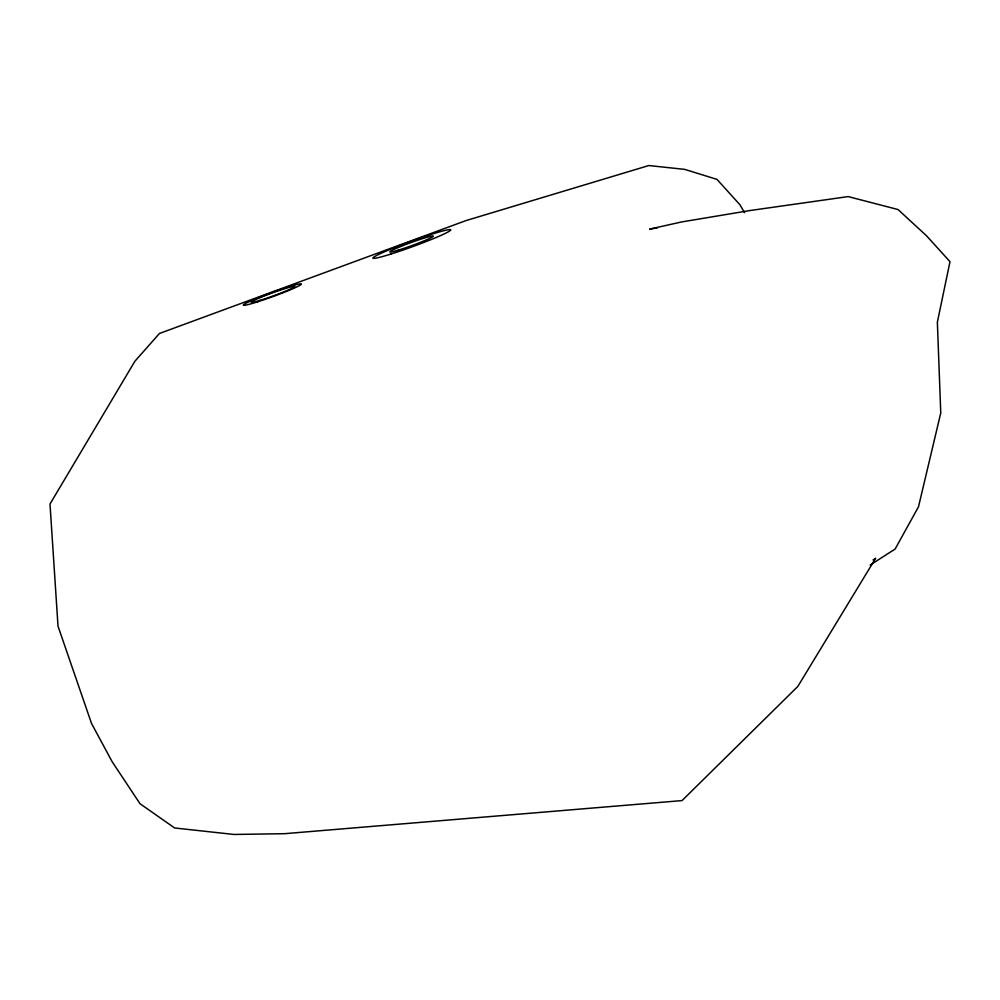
<?xml version="1.0" encoding="UTF-8"?>
<svg xmlns="http://www.w3.org/2000/svg" width="1000" height="1000" viewBox="0 0 1000 1000"><rect width="100%" height="100%" fill="white"/><g stroke="black" fill="none" stroke-linecap="round" stroke-linejoin="round"><path stroke-width="1.5" d="M873.075 559.925L875.662 558.237L797.837 686.425L682.038 800.588L284.562 833.688L234.025 834.463L174.625 827.975L140.013 803.713L112.125 761.675L91.512 723.438L58.012 626.15L50 504.025L134.9 361.238L159.438 333.488L466.138 220.538L648.825 165.538L684.775 169.387L717 179.4L739.925 204.75L744.575 212.662M870.212 565.025L895.125 549.038L918.487 506.812L940.763 413.013L937.362 322.188L950 261.663L926.55 235.812L898.062 209.55L848.188 196.588L749.538 210.6L681.562 221.95L649.65 229.112L657.262 227.9M390.875 254.062A41.4 2.775 -20 0 0 450.737 229.975A41.4 2.775 -20 0 0 394.038 247.8A41.4 2.775 -20 0 0 390.875 254.062M398.413 250.1A23.138 1.55 -20 0 0 433.175 236.375A23.138 1.55 -20 0 0 403.25 245.512A23.138 1.55 -20 0 0 398.413 250.1M257.575 301.837A30.925 2.075 -20 0 0 301.4 284.05A30.925 2.075 -20 0 0 258.038 297.85A30.925 2.075 -20 0 0 257.575 301.837M259.913 300.387A23.138 1.55 -20 0 0 294.675 286.663A23.138 1.55 -20 0 0 264.762 295.788A23.138 1.55 -20 0 0 259.913 300.387"/></g></svg>
